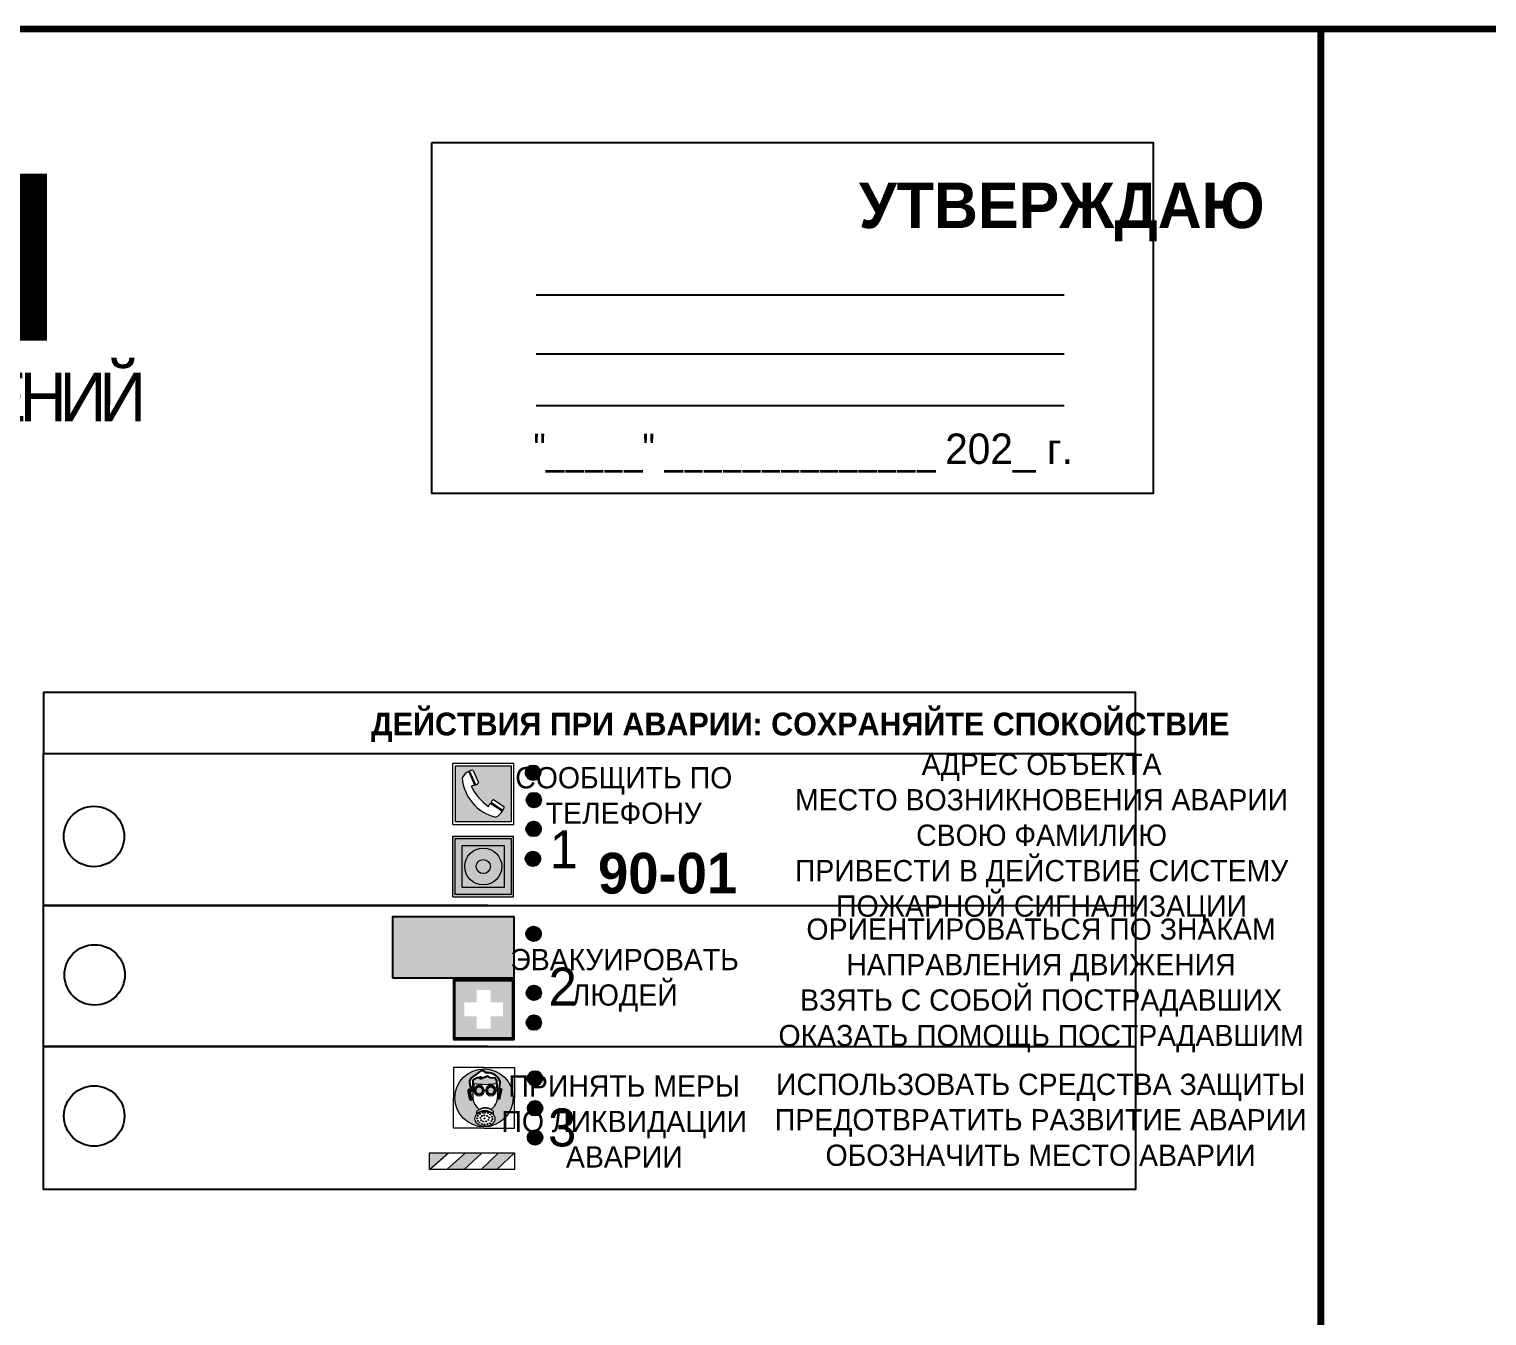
# Model space of a CAD drawing. Header units: millimetres. Extents: x 13114 to 67229, y 22859 to 38520.
# Drawn here: x 29801.3 to 29993.2, y 26081.1 to 26250.6 of the extents above; entities that cross this region are included whole.
import ezdxf

# ---------------------------------------------------------------- set-up
doc = ezdxf.new("R2010")
doc.units = ezdxf.units.MM
doc.styles.add('обычный', font='arial.ttf')

# ---------------------------------------------------------------- blocks, each defined once
blk = doc.blocks.new('A$C38D26F80')
h = blk.add_hatch(color=5)
h.dxf.hatch_style = 1
h.paths.add_polyline_path([(-8.77, -4.48, 1), (-0.19, -4.48, 1)])
h.paths.add_polyline_path([(-6.75, -3.58), (-6.75, -3.31), (-6.62, -3.22), (-6.5, -3.22), (-6.42, -3.3), (-6.39, -3.28), (-6.59, -2.23), (-6.59, -2.01), (-6.38, -1.58), (-4.76, -0.4), (-4.13, -0.79, -0.362848), (-2.1, -2.1, -0.201049), (-2.17, -2.48, 0.085434), (-2.26, -3.13), (-1.9, -3.16), (-2.25, -4.7), (-2.4, -4.59), (-2.43, -4.34), (-2.36, -4.34), (-2.14, -3.34), (-2.47, -3.42), (-2.58, -1.95), (-2.77, -1.58), (-3.58, -1.52), (-3.92, -1.26), (-5.05, -1.73), (-4.87, -1.39), (-5.41, -1.6), (-5.41, -1.46), (-6.13, -1.87), (-6.18, -3.5), (-6.56, -3.47), (-6.37, -4.59), (-6.16, -4.43), (-6.16, -4.66), (-6.36, -4.79), (-6.37, -4.8), (-6.51, -4.76)], flags=16)
h.paths.add_polyline_path([(-6.51, -4.76), (-6.36, -4.79), (-6.37, -4.8)], flags=0)
h.paths.add_polyline_path([(-5.92, -2.34, 0.089508), (-2.67, -2.35), (-2.48, -3.88, -0.268602), (-3.4, -6.18, 0.262449), (-5.2, -6.18, -0.268602), (-6.11, -3.88)], flags=16)
edge = h.paths.add_edge_path(flags=16)
edge.add_ellipse((-5.19, -3.41), major_axis=(0, 0.842), ratio=0.848992, start_angle=0, end_angle=360)
edge = h.paths.add_edge_path(flags=0)
edge.add_ellipse((-5.19, -3.39), major_axis=(0, 0.665), ratio=0.853798, start_angle=0, end_angle=360)
edge = h.paths.add_edge_path(flags=0)
edge.add_ellipse((-5.19, -3.4), major_axis=(0, 0.528), ratio=0.864094, start_angle=0, end_angle=360)
edge = h.paths.add_edge_path(flags=16)
edge.add_ellipse((-3.47, -3.4), major_axis=(0, 0.842), ratio=0.848992, start_angle=0, end_angle=360)
h.paths.add_polyline_path([(-3.13, -6.45), (-3.13, -6.84, 0.383174), (-5.57, -6.85), (-5.57, -6.49, -0.369952)], flags=16)
edge = h.paths.add_edge_path(flags=0)
edge.add_ellipse((-3.47, -3.39), major_axis=(0, 0.665), ratio=0.853798, start_angle=0, end_angle=360)
edge = h.paths.add_edge_path(flags=0)
edge.add_ellipse((-3.47, -3.4), major_axis=(0, 0.528), ratio=0.864094, start_angle=0, end_angle=360)
edge = h.paths.add_edge_path(flags=16)
edge.add_ellipse((-4.34, -7.57), major_axis=(-1.48, 0), ratio=0.744955, start_angle=0, end_angle=360)
h.paths.add_polyline_path([(-5.01, -6.85, -1), (-5.15, -6.85, -1)], flags=0)
h.paths.add_polyline_path([(-5.33, -7.14, -1), (-5.47, -7.14, -1)], flags=0)
h.paths.add_polyline_path([(-4.61, -6.71, -1), (-4.74, -6.71, -1)], flags=16)
h.paths.add_polyline_path([(-5.43, -7.51, -1), (-5.57, -7.51, -1)], flags=0)
h.paths.add_polyline_path([(-4.26, -6.67, -1), (-4.4, -6.67, -1)], flags=16)
h.paths.add_polyline_path([(-4.74, -7.14, -1), (-4.88, -7.14, -1)], flags=0)
h.paths.add_polyline_path([(-4.93, -7.43, -1), (-5.07, -7.43, -1)], flags=0)
h.paths.add_polyline_path([(-4.41, -7.07, -1), (-4.54, -7.07, -1)], flags=0)
h.paths.add_polyline_path([(-5.33, -7.87, -1), (-5.46, -7.87, -1)], flags=0)
h.paths.add_polyline_path([(-3.8, -6.71, -1), (-3.94, -6.71, -1)], flags=16)
h.paths.add_polyline_path([(-4.85, -7.78, -1), (-4.98, -7.78, -1)], flags=0)
h.paths.add_polyline_path([(-3.96, -7.14, -1), (-4.1, -7.14, -1)], flags=0)
h.paths.add_polyline_path([(-4.33, -7.53, -1), (-4.47, -7.53, -1)], flags=0)
h.paths.add_polyline_path([(-5.09, -8.12, -1), (-5.23, -8.12, -1)], flags=0)
h.paths.add_polyline_path([(-3.5, -6.94, -1), (-3.64, -6.94, -1)], flags=0)
h.paths.add_polyline_path([(-4.54, -7.97, -1), (-4.68, -7.97, -1)], flags=0)
h.paths.add_polyline_path([(-3.66, -7.39, -1), (-3.8, -7.39, -1)], flags=0)
h.paths.add_polyline_path([(-4.73, -8.35, -1), (-4.86, -8.35, -1)], flags=0)
h.paths.add_polyline_path([(-4.09, -7.96, -1), (-4.23, -7.96, -1)], flags=0)
h.paths.add_polyline_path([(-3.77, -7.74, -1), (-3.91, -7.74, -1)], flags=0)
h.paths.add_polyline_path([(-3.22, -7.27, -1), (-3.35, -7.27, -1)], flags=0)
h.paths.add_polyline_path([(-4.34, -8.4, -1), (-4.47, -8.4, -1)], flags=0)
h.paths.add_polyline_path([(-3.16, -7.61, -1), (-3.3, -7.61, -1)], flags=0)
h.paths.add_polyline_path([(-3.9, -8.35, -1), (-4.04, -8.35, -1)], flags=0)
h.paths.add_polyline_path([(-3.32, -7.91, -1), (-3.46, -7.91, -1)], flags=0)
h.paths.add_polyline_path([(-3.55, -8.23, -1), (-3.69, -8.23, -1)], flags=0)
at = {"color": 5, "lineweight": 5}
for p, q in [((-4.48, 0), (-8.96, 0)), ((-8.96, 0), (-8.96, -4.48)), ((-4.48, 0), (0, 0)), ((0, 0), (0, -4.48)), ((-6.59, -2.01), (-6.38, -1.58)), ((-6.59, -2.23), (-6.59, -2.01)), ((-6.38, -1.58), (-4.76, -0.4)), ((-6.13, -1.87), (-6.18, -3.5)), ((-5.41, -1.46), (-6.13, -1.87)), ((-4.87, -1.39), (-5.41, -1.6)), ((-5.41, -1.6), (-5.41, -1.46)), ((-3.92, -1.26), (-5.05, -1.73)), ((-5.05, -1.73), (-4.87, -1.39)), ((-4.76, -0.4), (-4.13, -0.79)), ((-3.58, -1.52), (-3.92, -1.26)), ((-2.77, -1.58), (-3.58, -1.52)), ((-2.58, -1.95), (-2.77, -1.58)), ((-2.47, -3.42), (-2.58, -1.95)), ((-6.75, -3.31), (-6.62, -3.22)), ((-6.75, -3.58), (-6.75, -3.31)), ((-6.51, -4.76), (-6.75, -3.58)), ((-6.62, -3.22), (-6.5, -3.22)), ((-6.39, -3.28), (-6.59, -2.23)), ((-6.18, -3.5), (-6.56, -3.47)), ((-6.56, -3.47), (-6.37, -4.59)), ((-6.5, -3.22), (-6.42, -3.3)), ((-6.42, -3.3), (-6.39, -3.28)), ((-5.92, -2.34), (-6.11, -3.88)), ((-2.67, -2.34), (-2.48, -3.88)), ((-2.14, -3.34), (-2.47, -3.42)), ((-2.36, -4.34), (-2.14, -3.34)), ((-1.9, -3.16), (-2.26, -3.13)), ((-2.25, -4.7), (-1.9, -3.16)), ((-8.96, -8.96), (-8.96, -4.48)), ((-6.37, -4.8), (-6.51, -4.76)), ((-6.37, -4.59), (-6.16, -4.43)), ((-6.16, -4.66), (-6.37, -4.8)), ((-6.16, -4.43), (-6.16, -4.66)), ((-3.13, -6.45), (-3.13, -6.84)), ((-2.43, -4.34), (-2.4, -4.59)), ((-2.43, -4.34), (-2.36, -4.34)), ((-2.4, -4.59), (-2.25, -4.7)), ((0, -8.96), (0, -4.48)), ((-5.57, -6.49), (-5.57, -6.85)), ((-4.48, -8.96), (-8.96, -8.96)), ((-4.48, -8.96), (0, -8.96))]:
    blk.add_line(p, q, dxfattribs=at)
at = {"color": 5}
for p, q in [((-6.59, -2.01), (-6.38, -1.58)), ((-6.59, -2.23), (-6.59, -2.01)), ((-6.38, -1.58), (-4.76, -0.4)), ((-6.13, -1.87), (-6.18, -3.5)), ((-5.41, -1.46), (-6.13, -1.87)), ((-4.87, -1.39), (-5.41, -1.6)), ((-5.41, -1.6), (-5.41, -1.46)), ((-3.92, -1.26), (-5.05, -1.73)), ((-5.05, -1.73), (-4.87, -1.39)), ((-4.76, -0.4), (-4.13, -0.79)), ((-3.58, -1.52), (-3.92, -1.26)), ((-2.77, -1.58), (-3.58, -1.52)), ((-2.58, -1.95), (-2.77, -1.58)), ((-2.47, -3.42), (-2.58, -1.95)), ((-6.75, -3.31), (-6.62, -3.22)), ((-6.75, -3.58), (-6.75, -3.31)), ((-6.51, -4.76), (-6.75, -3.58)), ((-6.62, -3.22), (-6.5, -3.22)), ((-6.39, -3.28), (-6.59, -2.23)), ((-6.18, -3.5), (-6.56, -3.47)), ((-6.56, -3.47), (-6.37, -4.59)), ((-6.5, -3.22), (-6.42, -3.3)), ((-6.42, -3.3), (-6.39, -3.28)), ((-2.14, -3.34), (-2.47, -3.42)), ((-2.36, -4.34), (-2.14, -3.34)), ((-2.26, -3.13), (-1.9, -3.16)), ((-1.9, -3.16), (-2.25, -4.7)), ((-6.37, -4.8), (-6.51, -4.76)), ((-6.36, -4.79), (-6.51, -4.76)), ((-6.37, -4.59), (-6.16, -4.43)), ((-6.16, -4.66), (-6.37, -4.8)), ((-6.16, -4.66), (-6.36, -4.79)), ((-6.16, -4.43), (-6.16, -4.66)), ((-2.4, -4.59), (-2.43, -4.34)), ((-2.43, -4.34), (-2.36, -4.34)), ((-2.25, -4.7), (-2.4, -4.59))]:
    blk.add_line(p, q, dxfattribs=at)
at = {"color": 5, "lineweight": 5}
for centre, radius in [((-4.48, -4.48), 4.29), ((-5.5, -7.51), 0.0678), ((-5.4, -7.14), 0.0678), ((-5.4, -7.87), 0.0678), ((-5.16, -8.12), 0.0678), ((-5.08, -6.85), 0.0678), ((-5, -7.43), 0.0678), ((-4.91, -7.78), 0.0678), ((-4.81, -7.14), 0.0678), ((-4.79, -8.35), 0.0678), ((-4.67, -6.71), 0.0678), ((-4.61, -7.97), 0.0678), ((-4.47, -7.07), 0.0678), ((-4.4, -7.53), 0.0678), ((-4.4, -8.4), 0.0678), ((-4.33, -6.67), 0.0678), ((-4.16, -7.96), 0.0678), ((-4.03, -7.14), 0.0678), ((-3.97, -8.35), 0.0678), ((-3.87, -6.71), 0.0678), ((-3.84, -7.74), 0.0678), ((-3.73, -7.39), 0.0678), ((-3.62, -8.23), 0.0678), ((-3.57, -6.94), 0.0678), ((-3.39, -7.91), 0.0678), ((-3.28, -7.27), 0.0678), ((-3.23, -7.61), 0.0678)]:
    blk.add_circle(centre, radius, dxfattribs=at)
at = {"color": 5}
for centre, radius, start, end in [((-3.89, -2.66), 1.88, 17.387, 97.1599), ((-2.6, -2.2), 0.511, 326.3906, 11.8614), ((-0.35, -3.07), 1.91, 162.2553, 181.7878)]:
    blk.add_arc(centre, radius, start, end, dxfattribs=at)
at = {"color": 5, "lineweight": 5}
for centre, radius, start, end in [((-2.6, -2.2), 0.513, 326.4781, 11.7739), ((-3.66, -4.24), 2.47, 171.573, 231.7124), ((-4.28, 6.66), 9.15, 259.6987, 280.1569), ((-4.93, -4.24), 2.47, 308.2876, 8.427), ((-0.47, -3.05), 1.79, 161.5846, 182.4584), ((-4.33, -7.88), 1.87, 50.358, 131.5662), ((-4.34, -8.2), 1.82, 48.4943, 132.3565), ((-4.3, -7.78), 1.83, 60.5889, 119.4111)]:
    blk.add_arc(centre, radius, start, end, dxfattribs=at)
for centre, major_axis, ratio in [((-5.19, -3.41), (0, 0.842), 0.848992), ((-5.19, -3.39), (0, 0.665), 0.853798), ((-5.19, -3.4), (0, 0.528), 0.864094), ((-3.47, -3.4), (0, 0.842), 0.848992), ((-3.47, -3.39), (0, 0.665), 0.853798), ((-3.47, -3.4), (0, 0.528), 0.864094), ((-4.34, -7.57), (-1.48, 0), 0.744955)]:
    blk.add_ellipse(centre, major_axis=major_axis, ratio=ratio, dxfattribs=at)
blk = doc.blocks.new('A$C47DD6509')
at = {"lineweight": 5}
for points in [[(-8.69, 0), (-11.19, 0), (-11.19, -2.22)], [(-4.22, 0), (-6.45, 0), (-8.91, -2.22), (-6.61, -2.22)], [(0, 0), (-2.09, 0), (-4.36, -2.22), (-2.29, -2.22)]]:
    blk.add_hatch(color=242, dxfattribs=at).paths.add_polyline_path(points)
at = {"color": 242, "lineweight": 5}
for p, q in [((-11.19, -2.22), (-8.69, 0)), ((-11.19, -2.22), (-11.19, 0)), ((-11.19, 0), (-8.69, 0)), ((-11.19, 0), (0, 0)), ((-8.91, -2.22), (-6.45, 0)), ((-6.61, -2.22), (-4.22, 0)), ((-4.36, -2.22), (-2.09, 0)), ((-2.29, -2.22), (0, 0)), ((0, 0), (0, -2.22)), ((0, -2.22), (-11.19, -2.22))]:
    blk.add_line(p, q, dxfattribs=at)
blk = doc.blocks.new('A$C32E8229D')
at = {"true_color": 0xffffff}
blk.add_hatch(color=7, dxfattribs=at).paths.add_polyline_path([(0, 0), (0, -8), (16, -8), (16, 0)])
h = blk.add_hatch(color=126)
h.paths.add_polyline_path([(0.2, -0.2), (15.8, -0.2), (15.8, -7.8), (0.2, -7.8)])
h.paths.add_polyline_path([(13.49, -2.05), (12.08, -2.05), (11.37, -2.63, 0.162397), (11.29, -2.84), (11.29, -3.63), (10.35, -3.63), (10.35, -4.05), (11.68, -4.05), (11.68, -3.48), (12.26, -4.28), (11.29, -5.1), (11.29, -6.78), (11.85, -6.78), (11.85, -5.44), (12.8, -4.64), (12.8, -5.94), (14.46, -5.94), (14.46, -5.39), (13.45, -5.39), (13.45, -3.97), (12.46, -2.59), (13.15, -2.59), (13.69, -3.34), (14.18, -3)], flags=16)
h.paths.add_polyline_path([(10.74, -1.82, 1), (11.8, -1.82, 1)], flags=16)
h.paths.add_polyline_path([(9.39, -3.59), (5.99, -3.59), (6.56, -3.03), (5.91, -3.03), (5.1, -3.83), (5.91, -4.64), (6.56, -4.64), (5.99, -4.09), (9.39, -4.09)], flags=16)
h.paths.add_polyline_path([(4.29, -1.08), (1.72, -1.08), (1.72, -6.6), (4.29, -6.6)], flags=16)
at = {"color": 126}
blk.add_lwpolyline([(16, -8), (0, -8), (0, 0), (16, 0)], close=True, dxfattribs=at)
blk = doc.blocks.new('A$C18900ED3')
h = blk.add_hatch(color=126)
h.paths.add_polyline_path([(-0.18, -0.18), (-7.02, -0.18), (-7.02, -7.02), (-0.18, -7.02)])
h.paths.add_polyline_path([(-5.89, -4.46), (-5.89, -2.77), (-4.46, -2.77), (-4.46, -1.31), (-2.77, -1.31), (-2.77, -2.77), (-1.33, -2.77), (-1.33, -4.46), (-2.77, -4.46), (-2.77, -5.89), (-4.46, -5.89), (-4.46, -4.46)], flags=16)
at = {"color": 126}
for p, q in [((-7.2, 0), (-7.2, -7.2)), ((0, 0), (-7.2, 0)), ((0, -7.2), (0, 0)), ((-7.02, -7.02), (-7.02, -0.18)), ((-7.02, -0.18), (-0.18, -0.18)), ((-0.18, -0.18), (-0.18, -7.02)), ((-7.2, -7.2), (0, -7.2)), ((-0.18, -7.02), (-7.02, -7.02))]:
    blk.add_line(p, q, dxfattribs=at)
blk = doc.blocks.new('A$C456E1F9C')
at = {"lineweight": 5}
h = blk.add_hatch(color=242, dxfattribs=at)
h.paths.add_polyline_path([(0.51, -1.47), (0.51, -13.26), (12.29, -13.26), (12.29, -1.47)])
h.paths.add_polyline_path([(5.42, -4.95, -0.254479), (4.78, -5.4), (3.52, -2.53, -0.209735), (4.23, -2.4)], flags=16)
h.paths.add_polyline_path([(8.53, -8.6), (10.87, -10.17), (10.54, -10.76), (8.03, -9.13, -0.192251)], flags=16)
h.paths.add_polyline_path([(4.61, -5.49, 0.005518), (3.87, -5.72, 0.128647), (7.49, -10.01, 0.00809), (7.83, -9.33), (10.47, -10.97, -0.16736), (8.99, -12.25, -0.327862), (1.95, -3.95, -0.166952), (3.36, -2.62)], flags=16)
at = {"color": 242, "lineweight": 5}
for p, q in [((0, -13.77), (0, -0.97)), ((12.8, -0.97), (0, -0.97)), ((4.61, -5.49), (3.36, -2.62)), ((3.52, -2.53), (4.78, -5.4)), ((4.23, -2.4), (5.42, -4.95)), ((12.8, -13.77), (12.8, -0.97)), ((8.03, -9.13), (10.54, -10.76)), ((10.81, -10.12), (8.53, -8.6)), ((7.83, -9.33), (10.47, -10.97)), ((10.54, -10.76), (10.8, -10.3)), ((10.8, -10.3), (10.81, -10.12)), ((0, -13.77), (12.8, -13.77))]:
    blk.add_line(p, q, dxfattribs=at)
blk.add_lwpolyline([(0.51, -1.47), (12.29, -1.47), (12.29, -13.26), (0.51, -13.26)], close=True, dxfattribs=at)
for centre, radius, start, end in [((4.59, -5.34), 2.99, 114.2845, 152.1974), ((4.02, -3.27), 0.891, 76.3284, 123.7092), ((11.12, -3.31), 9.19, 183.9915, 256.6009), ((14.98, -39.1), 35.17, 107.1487, 108.4135), ((13.86, -0.94), 11.08, 205.5536, 234.8762), ((4.68, -4.59), 0.824, 276.9621, 334.0723), ((8.94, -9.5), 0.989, 114.4092, 157.9388), ((-13.31, 0.8), 23.44, 332.5487, 334.4027), ((7.87, -9.46), 3, 291.9291, 329.9329)]:
    blk.add_arc(centre, radius, start, end, dxfattribs=at)
blk = doc.blocks.new('A$C54414219')
at = {"true_color": 0xffffff}
h = blk.add_hatch(color=7, dxfattribs=at)
h.paths.add_polyline_path([(2.39, -9.45), (2.39, -18.3), (11.23, -18.3), (11.23, -9.45)], flags=0)
h.paths.add_polyline_path([(10.71, -13.87, -1), (2.92, -13.87, -1)], flags=0)
h.paths.add_polyline_path([(8.3, -13.87, -1), (5.33, -13.87, -1)], flags=0)
h.paths.add_polyline_path([(0.41, -7.47), (0.41, -20.27), (13.21, -20.27), (13.21, -7.47)])
h.paths.add_polyline_path([(0.92, -19.77), (12.71, -19.77), (12.71, -7.98), (0.92, -7.98)], flags=16)
h.paths.add_polyline_path([(11.23, -9.45), (11.23, -18.3), (2.39, -18.3), (2.39, -9.45)], flags=0)
at = {"lineweight": 5}
h = blk.add_hatch(color=242, dxfattribs=at)
h.paths.add_polyline_path([(12.71, -7.98), (0.92, -7.98), (0.92, -19.77), (12.71, -19.77)])
h.paths.add_polyline_path([(11.23, -18.3), (2.39, -18.3), (2.39, -9.45), (11.23, -9.45)], flags=16)
h.paths.add_polyline_path([(10.71, -13.87, -1), (2.92, -13.87, -1)], flags=0)
h.paths.add_polyline_path([(8.3, -13.87, -1), (5.33, -13.87, -1)], flags=0)
at = {"true_color": 0xffffff}
h = blk.add_hatch(color=7, dxfattribs=at)
h.paths.add_polyline_path([(2.39, -9.45), (2.39, -18.3), (11.23, -18.3), (11.23, -9.45)])
h.paths.add_polyline_path([(10.71, -13.87, -1), (2.92, -13.87, -1)], flags=16)
h.paths.add_polyline_path([(8.3, -13.87, -1), (5.33, -13.87, -1)], flags=0)
at = {"lineweight": 5}
h = blk.add_hatch(color=242, dxfattribs=at)
h.paths.add_polyline_path([(2.92, -13.87, 1), (10.71, -13.87, 1)])
h.paths.add_polyline_path([(8.3, -13.87, -1), (5.33, -13.87, -1)], flags=16)
at = {"color": 242, "lineweight": 5}
for p, q in [((0.41, -20.27), (0.41, -7.47)), ((0.41, -7.47), (13.21, -7.47)), ((0.41, -7.47), (13.21, -7.47)), ((13.21, -20.27), (13.21, -7.47)), ((0.41, -20.27), (13.21, -20.27))]:
    blk.add_line(p, q, dxfattribs=at)
for points in [[(0.92, -7.98), (12.71, -7.98), (12.71, -19.77), (0.92, -19.77)], [(2.39, -9.45), (11.23, -9.45), (11.23, -18.3), (2.39, -18.3)]]:
    blk.add_lwpolyline(points, close=True, dxfattribs=at)
for radius in [3.89, 1.49]:
    blk.add_circle((6.81, -13.87), radius, dxfattribs=at)

msp = doc.modelspace()

# ---------------------------------------------------------------- hatches: boundary and pattern name
at = {"lineweight": 0}
h = msp.add_hatch(color=256, dxfattribs=at)
h.dxf.hatch_style = 1
h.paths.add_polyline_path([(29868.64, 26152.64, 1), (29866.71, 26152.64, 1)])
h = msp.add_hatch(color=256, dxfattribs=at)
h.dxf.hatch_style = 1
h.paths.add_polyline_path([(29868.74, 26149.05, 1), (29866.81, 26149.05, 1)])
h = msp.add_hatch(color=256, dxfattribs=at)
h.dxf.hatch_style = 1
h.paths.add_polyline_path([(29868.71, 26145.24, 1), (29866.77, 26145.24, 1)])
h = msp.add_hatch(color=256, dxfattribs=at)
h.dxf.hatch_style = 1
h.paths.add_polyline_path([(29868.62, 26141.31, 1), (29866.69, 26141.31, 1)])
h = msp.add_hatch(color=256, dxfattribs=at)
h.dxf.hatch_style = 1
h.paths.add_polyline_path([(29868.71, 26131.43, 1), (29866.78, 26131.43, 1)])
h = msp.add_hatch(color=256, dxfattribs=at)
h.dxf.hatch_style = 1
h.paths.add_polyline_path([(29868.75, 26123.65, 1), (29866.82, 26123.65, 1)])
h = msp.add_hatch(color=256, dxfattribs=at)
h.dxf.hatch_style = 1
h.paths.add_polyline_path([(29868.74, 26119.74, 1), (29866.81, 26119.74, 1)])
h = msp.add_hatch(color=256, dxfattribs=at)
h.dxf.hatch_style = 1
h.paths.add_polyline_path([(29868.9, 26112.39, 1), (29866.97, 26112.39, 1)])
h = msp.add_hatch(color=256, dxfattribs=at)
h.dxf.hatch_style = 1
h.paths.add_polyline_path([(29868.89, 26108.45, 1), (29866.96, 26108.45, 1)])
h = msp.add_hatch(color=256, dxfattribs=at)
h.dxf.hatch_style = 1
h.paths.add_polyline_path([(29868.9, 26104.61, 1), (29866.96, 26104.61, 1)])

# ---------------------------------------------------------------- linework, layer by layer
at = {"color": 6, "lineweight": 100}
for points in [[(29371.38, 25855.56), (29971.38, 25855.56), (29971.38, 26250.56), (29371.38, 26250.56)], [(29971.38, 25855.56), (30571.38, 25855.56), (30571.38, 26250.56), (29971.38, 26250.56)]]:
    msp.add_lwpolyline(points, close=True, dxfattribs=at)
for points in [[(29854.33, 26235.61), (29949.33, 26235.61), (29949.33, 26189.4), (29854.33, 26189.4)], [(29803.23, 26155.17), (29947, 26155.17), (29947, 26163.22), (29803.23, 26163.22)], [(29803.23, 26155.17), (29947, 26155.17), (29947, 26097.77), (29803.23, 26097.77)]]:
    msp.add_lwpolyline(points, close=True)
for points in [[(29868.08, 26215.56), (29937.61, 26215.56)], [(29868.08, 26207.8), (29937.61, 26207.8)], [(29868.08, 26201.01), (29937.61, 26201.01)], [(29861.65, 26135.18), (29803.23, 26135.18), (29947, 26135.18)], [(29861.65, 26116.6), (29803.23, 26116.6), (29947, 26116.6)]]:
    msp.add_lwpolyline(points)
for centre, radius in [((29867.67, 26152.64), 0.966), ((29867.78, 26149.05), 0.966), ((29809.86, 26144.25), 3.98), ((29867.74, 26145.24), 0.966), ((29867.66, 26141.31), 0.966), ((29867.74, 26131.43), 0.966), ((29809.95, 26126.02), 3.98), ((29867.78, 26123.65), 0.966), ((29867.78, 26119.74), 0.966), ((29867.93, 26112.39), 0.966), ((29809.89, 26107.44), 3.98), ((29867.93, 26108.45), 0.966), ((29867.93, 26104.61), 0.966)]:
    msp.add_circle(centre, radius)

# ---------------------------------------------------------------- block references
for name, p, xscale, yscale, zscale in [('A$C456E1F9C', (29857.12, 26154.45), 0.625, 0.625, 0.625), ('A$C54414219', (29856.86, 26148.96), 0.625, 0.625, 0.625), ('A$C18900ED3', (29865.18, 26125.5), 1.111111111007631, 1.111111111007631, 1.111111111007631), ('A$C38D26F80', (29865.21, 26113.83), 0.8928571427240968, 0.8928571427240968, 0.8928571427240968)]:
    msp.add_blockref(name, p, dxfattribs=dict(xscale=xscale, yscale=yscale, zscale=zscale))
at = {"xscale": -1}
msp.add_blockref('A$C32E8229D', (29865.18, 26133.65), dxfattribs=at)
at = {"color": 242, "true_color": 0xc1121c}
msp.add_blockref('A$C47DD6509', (29865.21, 26102.61), dxfattribs=at)

# ---------------------------------------------------------------- texts
at = {"lineweight": 0, "style": 'обычный'}
for s, insert, char_height, width, attachment_point in [('{\\fProxima Nova Rg|b1|i0|c204|p2;ПЛАН ЭВАКУАЦИИ}', (29528.47, 26231.53), 22, 493.8901, 1), ('\\pi-18,l18,t18;{\\fProxima Nova Rg|b1|i0|c204|p2;УТВЕРЖДАЮ\\H1.1997x; }', (29937.27, 26226.49), 6, 126.6484, 5), ('{\\fArial Narrow|b0|i0|c204|p34;"_____" ______________ \\fProxima Nova Rg|b0|i0|c204|p2;202_ г. }', (29903.23, 26194.73), 4, 78.6503, 5), ('{\\fProxima Nova Rg|b1|i0|c204|p2;ДЕЙСТВИЯ ПРИ АВАРИИ: СОХРАНЯЙТЕ СПОКОЙСТВИЕ\\H1.6644x; }', (29902.84, 26158.62), 3, 175.1736, 5), ('\\pi-8.4,l8.4,t8.4;{\\fProxima Nova Rg|b0|i0|c204|p2;АДРЕС ОБЪЕКТА\\PМЕСТО ВОЗНИКНОВЕНИЯ АВАРИИ\\PСВОЮ ФАМИЛИЮ\\PПРИВЕСТИ В ДЕЙСТВИЕ СИСТЕМУ \\PПОЖАРНОЙ СИГНАЛИЗАЦИИ}', (29934.62, 26144.01), 2.8, 126.6484, 5), ('{\\fProxima Nova Rg|b0|i0|c204|p2;СООБЩИТЬ ПО \\PТЕЛЕФОНУ}', (29879.61, 26149.63), 2.8, 126.6484, 5), ('{\\fProxima Nova Rg|b0|i0|c204|p2;1\\H1.1667x; }', (29871.72, 26142.56), 5, 126.6484, 5), ('{\\fProxima Nova Rg|b1|i0|c204|p2;\\H1.0714x;90-01\\fProxima Nova Rg|b0|i0|c204|p2;\\H0.93331x; \\H1.3449x; }', (29885.38, 26139.38), 5, 126.6484, 5), ('\\pi-8.4,l8.4,t8.4;{\\fProxima Nova Rg|b0|i0|c204|p2;ОРИЕНТИРОВАТЬСЯ ПО ЗНАКАМ \\PНАПРАВЛЕНИЯ ДВИЖЕНИЯ\\PВЗЯТЬ С СОБОЙ ПОСТРАДАВШИХ\\PОКАЗАТЬ ПОМОЩЬ ПОСТРАДАВШИМ}', (29934.55, 26124.64), 2.8, 126.6484, 5), ('{\\fProxima Nova Rg|b0|i0|c204|p2;ЭВАКУИРОВАТЬ \\PЛЮДЕЙ}', (29879.72, 26125.3), 2.8, 126.6484, 5), ('{\\fProxima Nova Rg|b0|i0|c204|p2;2\\H1.1967x; }', (29871.57, 26124.48), 5, 126.6484, 5), ('{\\fProxima Nova Rg|b0|i0|c204|p2;ПРИНЯТЬ МЕРЫ \\PПО ЛИКВИДАЦИИ \\PАВАРИИ}', (29879.68, 26106.72), 2.8, 126.6484, 5), ('\\pi-8.4,l8.4,t8.4;{\\fProxima Nova Rg|b0|i0|c204|p2;ИСПОЛЬЗОВАТЬ СРЕДСТВА ЗАЩИТЫ \\PПРЕДОТВРАТИТЬ РАЗВИТИЕ АВАРИИ\\PОБОЗНАЧИТЬ МЕСТО АВАРИИ}', (29934.5, 26106.92), 2.8, 126.6484, 5), ('{\\fProxima Nova Rg|b0|i0|c204|p2;3\\H1.1967x; }', (29871.5, 26105.9), 5, 126.6484, 5)]:
    msp.add_mtext(s, dxfattribs=dict(at, insert=insert, char_height=char_height, width=width, attachment_point=attachment_point))
at = {"color": 0, "lineweight": 0, "insert": (29678.33, 26205.48), "char_height": 8, "width": 449.2158, "attachment_point": 5, "style": 'обычный'}
msp.add_mtext('{\\fArial Black|b1|i0|c204|p34;\\H2x;\\T0.85;  \\fArial Narrow|b0|i0|c204|p34;\\H0.8x;\\W0.9;\\P\\fProxima Nova Rg|b0|i0|c204|p2;\\H0.5x;\\W1;\\C256;ПРИ ПОЖАРЕ  ИЛИ ДРУГИХ ЧРЕЗВЫЧАЙНЫХ СИТУАЦИЯХ  ИЗ ПОМЕЩЕНИЙ \\fProxima Nova Rg|b1|i0|c204|p2;\\H1.25x;\\PТЦ ЖДО: ЛОКОМОТИВНОГО ДЕПО   1 ЭТАЖ}', dxfattribs=at)

doc.saveas('drawing.dxf')
